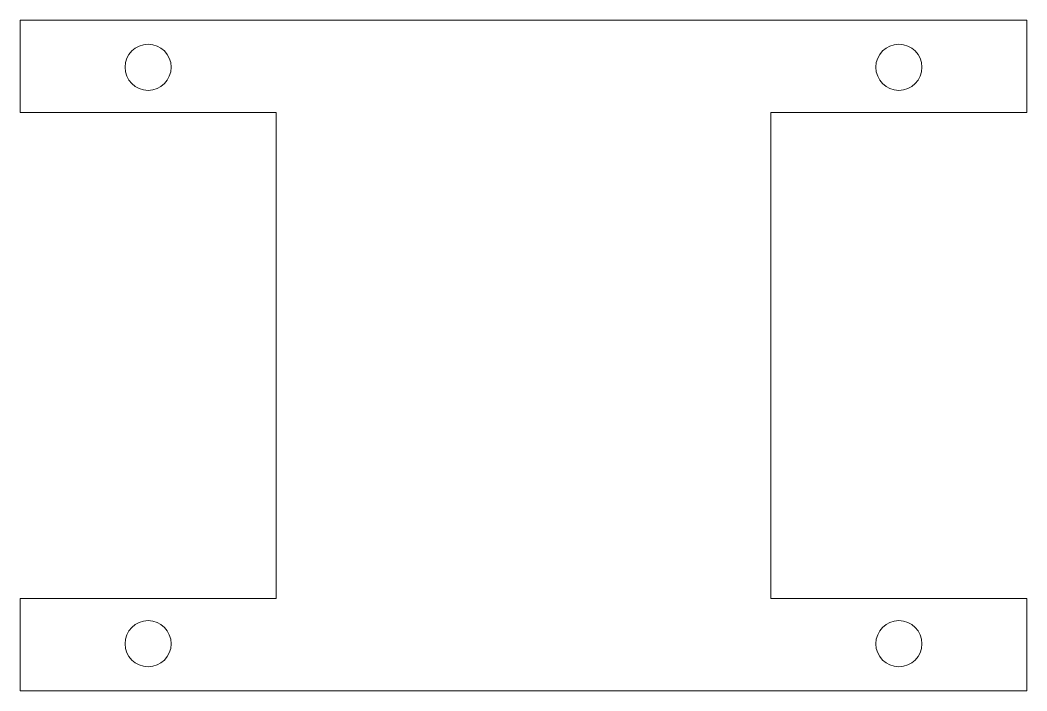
# Model space of a CAD drawing. Header units: millimetres. Extents: x 0 to 48, y 0 to 32.
import ezdxf

# ---------------------------------------------------------------- set-up
doc = ezdxf.new("R2010")
doc.units = ezdxf.units.MM

msp = doc.modelspace()

# ---------------------------------------------------------------- linework, layer by layer
at = {"color": 7, "linetype": 'Continuous', "lineweight": 15}
for p, q in [((0, 27.6), (0, 32)), ((0, 32), (48, 32)), ((48, 27.6), (48, 32)), ((0, 27.6), (12.2, 27.6)), ((12.2, 27.6), (12.2, 4.4)), ((48, 27.6), (35.8, 27.6)), ((35.8, 27.6), (35.8, 4.4)), ((0, 0), (0, 4.4)), ((0, 4.4), (12.2, 4.4)), ((48, 4.4), (35.8, 4.4)), ((48, 0), (48, 4.4)), ((0, 0), (48, 0))]:
    msp.add_line(p, q, dxfattribs=at)
for centre in [(6.1, 29.75), (41.9, 29.75), (6.1, 2.25), (41.9, 2.25)]:
    msp.add_circle(centre, 1.1, dxfattribs=at)

doc.saveas('drawing.dxf')
